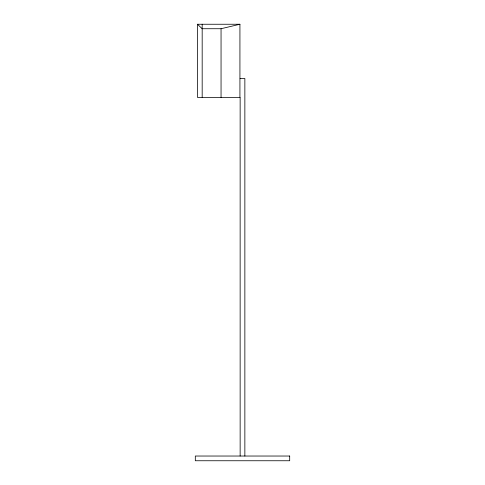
<?xml version="1.0" encoding="UTF-8"?>
<svg xmlns="http://www.w3.org/2000/svg" width="485" height="485" viewBox="0 0 485 485"><rect width="100%" height="100%" fill="white"/><g stroke="black" fill="none" stroke-linecap="round" stroke-linejoin="round"><path stroke-width="0.73" d="M197.456 24.25L202.178 28.73L221.051 28.73L239.929 24.25L239.929 97.394L197.456 97.394L197.456 24.25L239.929 24.25M240.142 78.515L244.858 78.515L244.858 456.033M240.142 97.43L240.142 456.033M221.051 28.73L221.051 97.394M202.178 24.25L202.178 97.394M289.69 456.033L195.31 456.033L195.31 460.75L289.69 460.75L289.69 456.033"/></g></svg>
